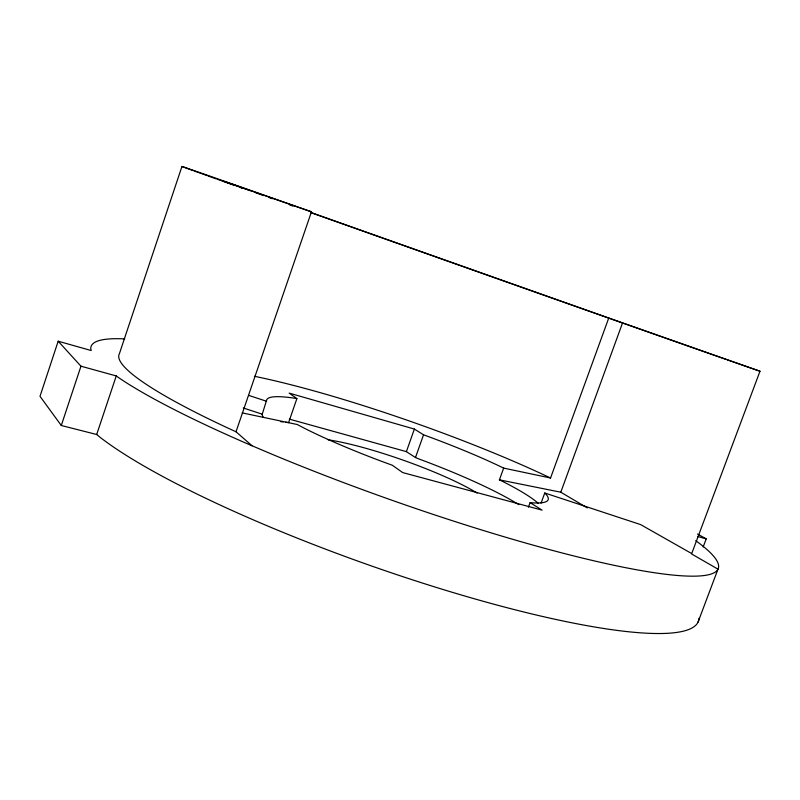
<?xml version="1.0" encoding="UTF-8"?>
<svg xmlns="http://www.w3.org/2000/svg" width="800" height="800" viewBox="0 0 800 800"><rect width="100%" height="100%" fill="white"/><g stroke="black" fill="none" stroke-linecap="round" stroke-linejoin="round"><path stroke-width="1.2" d="M263.29 417.21A149.2 21 19.5 0 1 262.13 414.59L266.76 399.69A149.32 19.61 19.5 0 1 294.12 398.14L296.9 398.6L288.58 422.64L285.78 422.24M124.71 338.91A332.66 44.62 19.5 0 0 90.77 348.77L91.2 350.54L58.18 341.22L40 396.31L61.28 425.49L96.68 434.5L99.92 437.17A331.55 57.16 19.5 0 0 449.34 591.42A331.55 57.16 19.5 0 0 699.02 618.3M61.28 425.49L80.96 366.2L58.18 341.22M181.94 166.48L119.4 353.69A303.63 40.55 19.5 0 0 234.03 430.88L236.01 431.77L252.03 445.76M96.68 434.5L116.26 375.94L80.96 366.2M236.01 431.77L311.45 211.82L309.38 211.09A307.19 0.57 19.5 0 0 189.46 169.26M518.82 504.65A149.08 22.38 19.5 0 0 419.58 459.21L415.47 457.54L406.39 451.64L414.38 429.06L289.17 393.11L296.9 398.6M415.47 457.54L423.54 434.82L414.38 429.06M538.39 503.47A149.2 21 19.5 0 0 501.34 480.78L499.42 479.85L503.66 468.11L550.55 478.01L608.75 318.01L760 371.21L691.58 553.96L717.98 569.16L698.08 622.03M528.42 507.23L530.1 502.61L533.98 502.93A149.32 19.61 19.5 0 0 546.84 495.28L544.76 492.99L541.08 503.11M587.31 507.91L560.8 492.21L622.54 322.92M703.17 546.96L706.21 538.84L697.46 534.02M499.42 479.85L560.8 492.21M242.2 412.89L297.22 424.51L304.94 428.53A149.32 19.61 19.5 0 0 383.91 462.18L392.33 465.24L402.68 472.57L542.07 510.14L530.1 502.61M697.93 536.55L706.21 538.84M289.34 419.12L406.39 451.64M760 371.21L759.83 371.16A307.19 0.57 19.5 0 1 727.15 359.81M243.27 407.96L262.18 414.16M248.83 395.42L266.61 401.28M544.76 492.99L640.62 524.59L691.57 553.5M224.98 181.74L311.45 211.82M608.75 318.01L310.71 212.43M223.81 181.33L248.53 190.09M289.78 204.97L292.95 206.1M269.03 197.54L272.38 198.74M260.05 194.31L263.43 195.53M255.57 192.69L258.93 193.91M423.54 434.82L427.71 436.33A149.32 19.61 19.5 0 1 496.02 464.46L503.66 468.11M249.71 190.51L250.33 190.77M116.26 375.94L119.61 378.32A332.66 44.62 19.5 0 0 249.65 444.75L272.25 454.34A332.66 44.62 19.5 0 0 620.91 566.73A332.66 44.62 19.5 0 0 695.74 540.69M254.45 376.29A232.53 30.78 19.5 0 1 550.55 478.01M280.75 421.71A149.08 22.38 19.5 0 1 283.21 421.95M328.16 439.83A97.28 14.57 19.5 0 1 477.15 493.07M726.06 359.43A307.19 0.57 19.5 0 1 310.52 212.5M242.68 188.34A307.19 0.57 19.5 0 1 239.44 187.18M234.07 185.27A307.19 0.57 19.5 0 1 226.3 182.49M225.23 182.11A307.19 0.57 19.5 0 1 217.18 179.23M216.09 178.84A307.19 0.57 19.5 0 1 207.87 175.9M206.78 175.5A307.19 0.57 19.5 0 1 201.62 173.65M200.65 173.3A307.19 0.57 19.5 0 1 194.49 171.08M193.39 170.68A307.19 0.57 19.5 0 1 190.37 169.59"/></g></svg>
